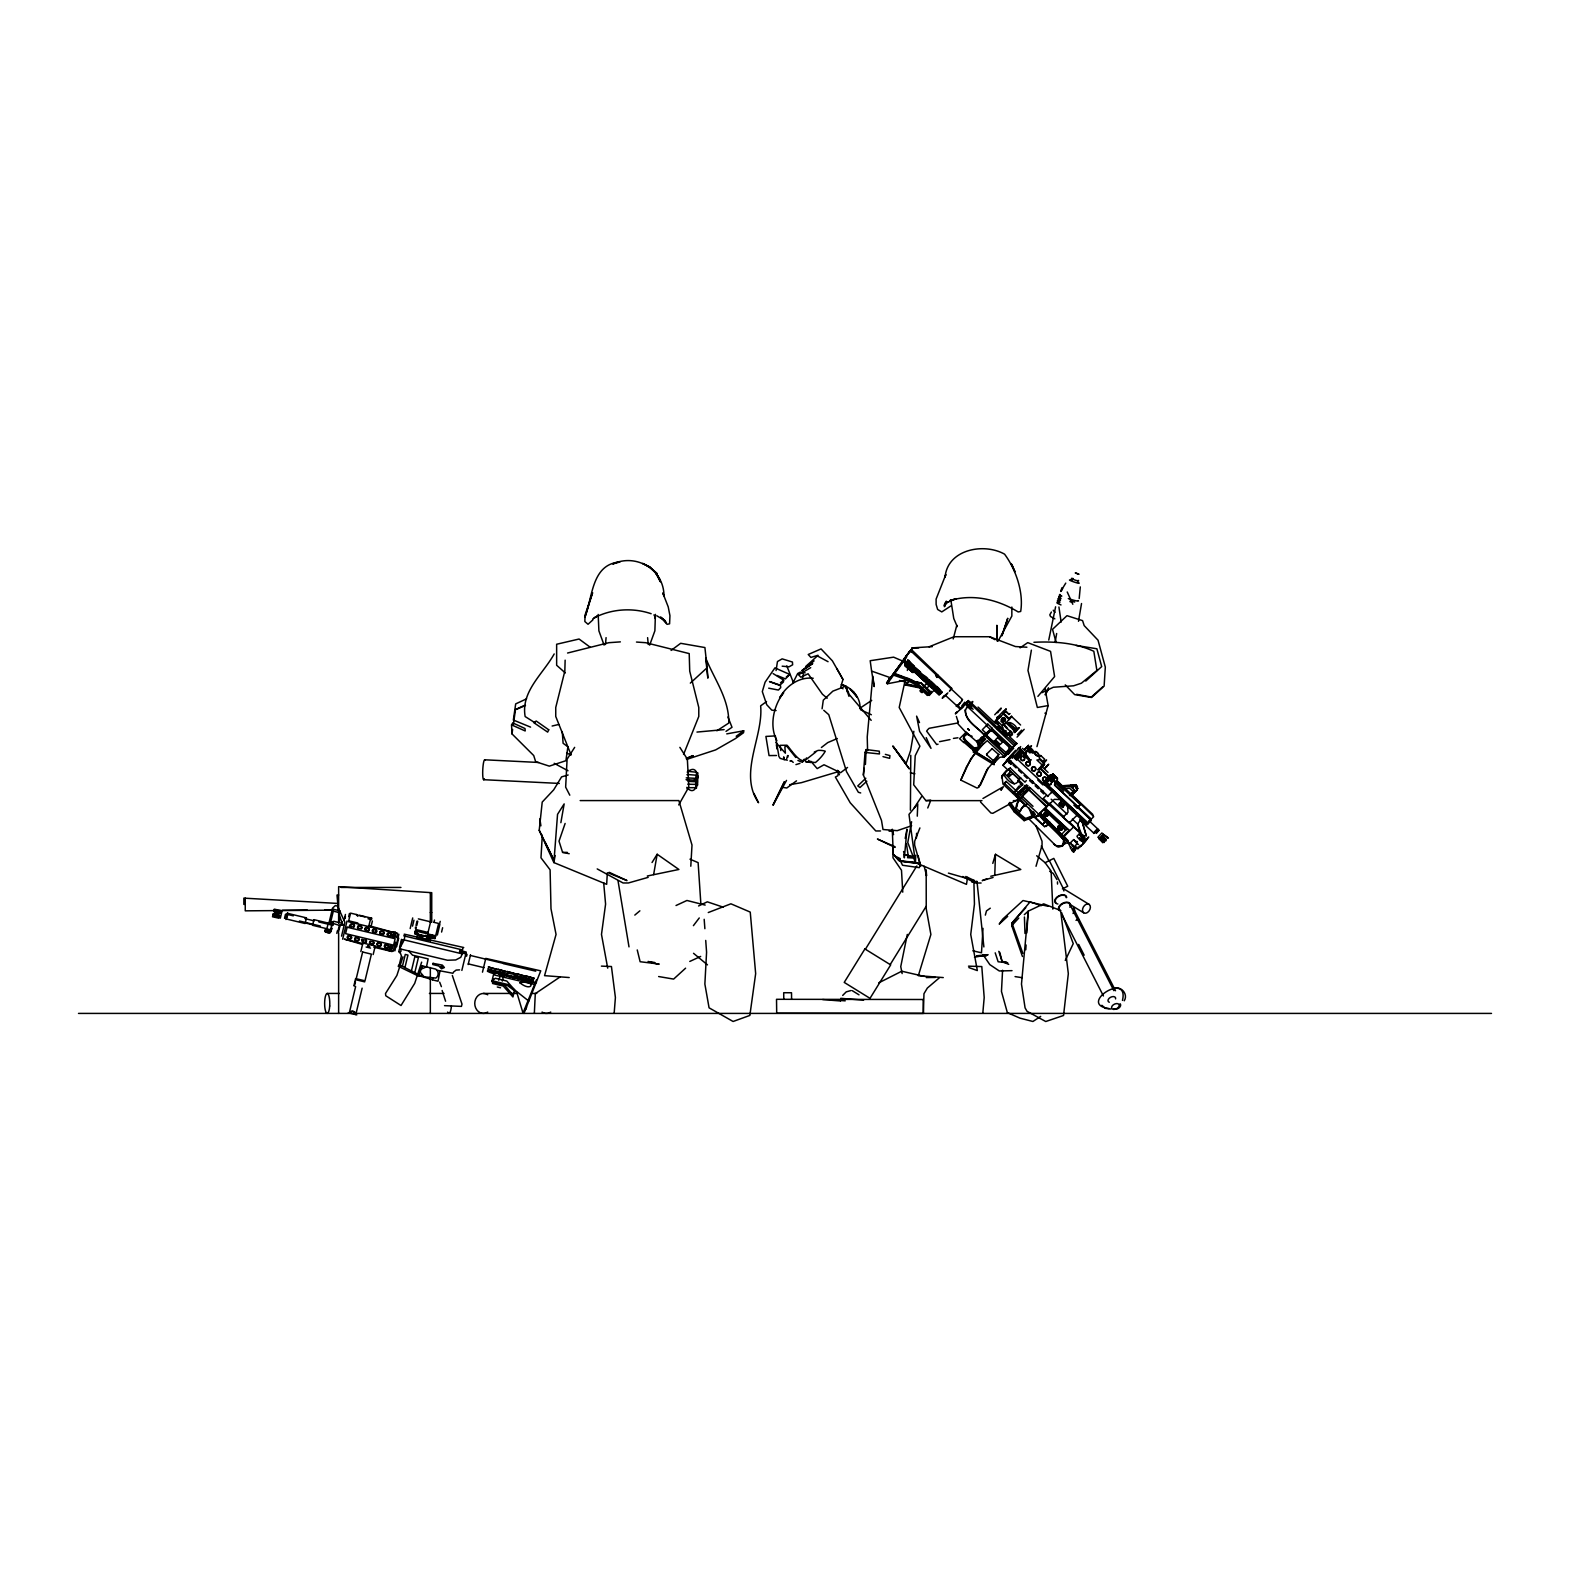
<?xml version="1.0" encoding="UTF-8"?>
<svg xmlns="http://www.w3.org/2000/svg" width="1570" height="1570" viewBox="0 0 1570 1570"><rect width="100%" height="100%" fill="white"/><g stroke="black" fill="none" stroke-linecap="round" stroke-linejoin="round"><path stroke-width="1.5" d="M1011.845 607.04L1011.845 616.048L998.049 641.129M1076.922 847.054L1073.86 851.862L1071.859 849.998M1084.164 837.124L1084.301 839.047L1081.593 836.162L1084.634 839.165L1083.948 836.771M996.773 639.539L996.852 625.292L997.225 641.149M910.404 810.218L910.777 755.288M565.141 660.165L564.827 671.155L555.741 707.52L555.741 716.45L570.911 754.463M970.495 702.496L969.73 702.143A2.846 1.256 45.3 0 0 969.691 702.575M923.395 1012.964L923.965 993.712L927.36 988.04L939.213 977.933M655.416 614.38L654.886 630.787L649.666 645.113M994.791 874.627L995.478 854.296L1020.794 869.505L990.768 876.237M687.935 770.968L688.798 770.497A3.12 3.081 -84.2 0 1 689.74 770.399C701.613 763.197 699.376 797.619 688.779 789.298A3.12 3.081 -84.2 0 1 687.856 789.102L686.973 788.415M696.746 783.548L697.139 776.895M915.742 855.277L915.447 862.617L966.472 884.361L967.611 877.394M916.409 838.164L916.605 833.278M917.272 816.164L917.763 803.938L908.991 814.379L915.447 862.617L907.774 842.501L911.601 821.738M859.967 708.423C860.949 697.63 851.431 687.032 841.343 684.54L845.7 686.286L841.657 684.677M534.369 1012.905L535.291 993.653L560.274 976.815M1002.582 970.26L1001.464 991.455L1007.351 1012.63L1020.029 1018.165L1032.923 1021.481L1040.694 1016.379M542.298 835.161L540.983 857.809L550.108 869.839L550.991 908.755L556.055 934.425L544.554 975.657L569.203 977.541M690.8 866.228L691.997 845.053L678.868 800.582L580.174 800.582M607.335 872.704L606.668 884.322L553.876 862.578L539.216 830.294L542.219 802.074L553.7 789.828L561.589 776.875L568.144 774.991M983.016 928.361L981.486 952.794L972.851 950.831M1025.759 949.811L1026.073 944.963M1026.839 932.894L1028.213 911.149L1043.677 903.849L1060.515 910.502M905.105 664.012L904.752 665.837L912.935 672.608L913.034 671.155L905.085 664.306L906.283 664.208M911.679 825.741L897.216 830.667L883.007 829.51L881.496 820.423L863.382 774.991L865.031 752.422L866.365 749.596L879.298 751.206L879.455 753.953L865.031 752.422M726.753 733.877L743.709 730.796L743.552 732.719L735.329 738.646L715.665 749.891L686.541 759.448M614.184 1013.023L615.401 997.499L611.437 966.531L601.408 966.119M840.598 1000.973L840.813 998.343L863.618 1000.149M1022.443 956.503L1011.747 925.692L1011.963 923.082L1030.097 901.867L1041.322 905.694M1081.534 603.528L1078.492 621.288M336.824 933.404L337.373 930.794M982.82 1013.062L984.194 997.539L981.799 966.57L968.513 966.158M605.47 644.485L606.079 637.636M1003.269 719.374L1003.014 720.394L1003.426 719.394M433.261 936.564L432.241 935.818L432.613 937.094M1028.88 818.892L1055.02 844.876L1058.906 847.015L1062.929 845.661L1063.695 839.597L1048.328 824.505L1044.501 826.625L1034.002 816.91L1028.88 818.892L1033.119 814.889M863.382 774.991L864.167 768.299M866.13 749.538L865.423 764.472M1072.997 848.349L1071.859 850.744M773.107 673.589L783.646 680.124L783.41 682.008L780.035 685.03L769.477 681.576L780.545 685.717L780.702 687.64L778.445 690.054L768.711 688.19M697.198 781.978L697.021 777.287L697.708 784.98L696.197 785.412M1076.294 847.8L1073.86 851.862M822.091 708.816L823.288 700.181L832.846 691.153L845.68 686.168L849.331 694.607L871.193 720.355M562.256 731.581L563.1 743.258L567.908 746.79L565.887 760.704L549.323 766.14L535.664 761.705L533.721 755.543L511.977 733.877L512.625 729.442M513.253 725.026L515.51 709.522L524.086 705.558M696.53 782.998L695.49 787.689L688.111 787.689A3.12 2.571 -9.4 0 1 687.209 787.532L686.836 787.355M697.335 777.464L697.904 772.989L696.158 772.283M838.557 771.125L837.87 775.737L835.377 777.052L850.214 802.761L875.785 830.962L880.534 830.962M776.071 670.547L777.464 661.539L782.135 658.87L792.438 662.03L792.634 664.797L789.102 666.779L782.174 666.19M1044.992 822.052L1039.32 815.281L1035.14 817.303L1042.598 824.427L1045.247 821.699L1048.053 824.387L1046.189 826.487M787.61 755.562L786.688 758.624M787.747 757.309L788.042 755.562M1031.372 650.137L1027.977 670.468L1037.358 707.481L1048.132 705.597L1045.149 688.877M913.858 731.306L910.561 750.656L906.655 762.117M653.63 874.588L657.163 854.257L678.888 869.466L647.291 876.021M1055.158 642.189L1056.669 633.495M555.113 855.532L553.876 862.578L557.546 814.339L564.16 803.899L560.863 822.68M1043.873 781.86L1046.287 779.446L1048.937 779.328L1046.484 779.171L1043.873 781.86L1088.03 823.602L1091.032 819.383L1054.589 785.275L1055.06 783.469M1057.218 781.448L1057.297 778.504L1053.038 774.049L1057.493 778.229L1057.218 781.448L1093.211 816.007M1048.76 640.05L1055.609 606.805M696.02 777.876L695.903 782.939M696.334 782.508L696.256 777.248M905.203 838.419L906.969 829.235L904.359 857.848L903.928 854.394L914.427 858.103M907.303 934.425L900.748 966.61L902.142 973.596M965 741.334L964.078 742.355L973.518 750.48L973.773 749.204L963.313 739.038A5.436 4.867 34.7 0 1 967.905 734.485L972.085 736.31M907.342 670.468L908.304 665.955M911.149 652.394L912.091 647.88L932.364 646.624M1016.084 767.907L1012.964 764.963M1021.638 773.107L1018.518 770.183M1027.192 778.327L1024.052 775.384M1032.726 783.528L1029.606 780.604M1038.28 788.748L1035.14 785.805M1043.814 793.969L1040.694 791.025M1050.467 778.7L1052.293 776.875L1053.176 779.485M802.604 678.318L803.565 673.903L800.425 672.078L797.697 673.51L792.85 683.009M905.301 679.731L899.198 707.481L919.922 746.201L915.212 755.739L913.701 784.804L925.888 800.641L981.957 800.641M1035.238 814.398A1.982 1.766 34.7 0 1 1033.315 815.222L1031.647 813.672L1032.471 811.788L1002.975 784.078L1001.935 775.972L1006.311 770.497M272.454 916.762L278.95 918.214M272.67 915.86L279.126 917.41M274.083 909.952L279.892 911.542M274.279 909.148L280.775 910.6M280.323 918.175L281.952 911.346M284.523 918.293L285.485 914.25M285.328 918.411L286.231 914.662M285.917 919.529L287.546 912.7M306.366 918.43L305.286 922.964L312.705 924.75L313.804 920.216M326.776 929.244L328.365 922.591M326.854 932.109L327.168 930.794M327.208 930.402L327.541 929.028L330.583 929.774M328.915 923.337L332.585 908.049L335.352 905.576L337.55 906.106L344.85 922.238L341.553 936.132M330.308 923.67L333.311 911.149L338.453 912.386L342.633 924.828L344.183 925.201M331.682 928.086L330.838 931.913L331.878 928.243M332.526 925.613L333.37 921.786L332.33 925.456M337.903 931.383L339.257 925.731M338.453 932.05L340.337 924.828M342.142 921.492L341.73 923.199L333.9 921.315L330.603 922.375M344.007 920.412L345.439 914.466M345.027 918.47L345.459 916.664M342.652 939.174L347.029 920.962M348.677 916.644L349.462 913.426M349.188 927.046L349.482 925.809M360.845 951.577L362.905 943.001L375.25 945.964L373.169 954.54M369.637 919.156L369.971 917.783M353.898 985.803L355.625 978.581M354.486 985.94L355.468 981.819M368.734 926.477L370.775 917.979M370.912 919.47L371.246 918.097M355.625 986.588L349.286 1013.062A3.336 2.355 13.5 0 1 353.093 1011.492A3.336 2.355 13.5 0 1 355.782 1014.573L362.14 988.158M370.991 926.791L372.384 921.021M390.066 945.729L388.889 950.635L390.734 945.886M392.245 936.623L394.09 931.873L392.912 936.78M390.302 949.32L391.107 945.984M393.305 936.878L395.149 932.129L393.972 937.035M390.675 950.792L374.916 946.494M390.969 949.477L391.774 946.141M391.028 950.87L392.814 946.396M391.342 949.575L392.147 946.239M394.345 937.133L395.522 932.227L395.012 937.29M393.187 951.302L395.385 942.196M396.464 937.643L397.563 933.09M394.855 950.87L398.858 934.229M396.621 946.73L398.701 938.114M399.565 947.515L401.508 939.351M400.311 947.26L402.077 939.92M400.232 951.675C397.112 951.204 401.92 954.246 400.939 949.261M419.484 976.324L419.739 975.186L399.31 964.745L401.429 955.914L400.468 953.382C394.816 950.458 407.376 940.822 404.236 934.15L463.739 947.515M410.182 928.557L412.714 917.94M402.411 966.335L405.276 954.442L407.945 955.09L404.923 967.611M412.517 926.104L413.95 920.177M415.343 928.184L415.599 927.065M416.011 925.378L417.031 921.119M416.07 928.361L416.325 927.242M416.737 925.554L417.757 921.296M415.343 932.776L415.716 931.187M411.418 970.927L414.833 956.738L418.405 957.602L414.794 972.654M420.191 938.389L420.917 935.327M427.688 933.895L430.671 921.551M418.856 974.735L421.682 965.746L435.793 969.141L437.52 971.084A5.436 5.436 0 0 1 435.832 978.09L424.116 976.795L420.25 972.242L420.976 969.2L426.49 966.904L428.139 958.897L412.557 955.168L408.592 950.929M422.212 967.454L422.585 965.962M429.474 937.388L428.747 940.43L416.698 937.545L417.208 935.367L420.721 936.211M434.026 922.081L434.517 920.04M435.734 935.406L438.619 923.454L433.968 922.336M439.659 923.709L440.228 921.355M437.343 935.013L439.855 924.514M441.582 932.05L442.622 927.733M462.208 950.949L462.856 948.221M461.855 970.417L465.996 953.167L459.617 951.636M466.584 956.228L467.036 954.324M468.174 964.549L470.509 954.815M482.481 972.164L485.778 958.406L540.747 970.849L523.948 1013.415M498.73 980.21L500.163 976.226M502.322 981.073L503.283 977.089L500.202 976.206M1079.198 598.504L1080.297 586.925M1048.132 705.597L1036.946 746.633M953.206 638.97L956.797 625.272M985.332 915.133L986.49 910.894L990.278 908.186M889.64 678.927L890.406 677.632L888.836 679.437M889.935 678.986L888.679 680.399L909.462 651.648M986.47 754.307L992.201 748.596M402.96 956.817L396.876 975.48L385.513 993.496L385.749 995.753L401.017 1005.506L414.715 983.33L421.663 962.135M1036.023 866.287L1042.068 845.111L1042.029 841.226L1035.906 825.722M992.789 863.382L995.478 854.296M836.731 668.408L842.972 679.496L840.813 686.796L842.992 688.818M919.961 865.502L919.294 867.66L902.534 865.266L899.649 859.379M909.815 651.471L910.404 650.569L962.587 699.612M950.635 689.819L951.695 688.347L911.267 649.45L909.305 652.158M1011.021 734.838L1011.257 734.053M1060.77 591.439L1061.928 587.769M697.433 778.681L698.199 776.267L696.432 775.737M1048.485 687.817L1045.09 694.784M1048.387 689.25L1045.542 694.45M565.121 823.445L559.018 841.186L562.59 852.392L569.203 853.707M1072.781 844.758L1072.703 846.112M1076.588 842.894L1076.137 841.422L1077.471 841.618M513.312 995.38L504.147 984.645L507.326 985.41L516.805 992.436L523.006 1013.062L536.41 979.896M913.269 672.294L913.289 670.802M1007.92 774.363L1010.668 771.341L1008.607 769.418L1001.935 775.972M1034.061 813.849L1030.98 818.088L1024.131 820.659L1014.357 812.004L1008.686 803.938L1009.471 802.8L1015.142 810.885L1024.916 819.52L1029.488 817.813M1034.885 813.809L1033.158 814.83M1046.64 782.409L1049.388 779.544L1052.175 782.154L1049.427 785.039L1046.935 781.978L1047.524 784.235M1052.351 780.781L1055.099 777.896L1052.312 775.286L1050.212 776.404L1050.448 779.976M998.245 756.347L986.882 769.791L978.954 787.218L977.05 788.062L960.82 780.094L970.731 758.899L983.625 743.591M776.09 710.543L771.792 710.15L766.749 704.734L762.313 691.605L765.081 682.224L774.932 667.898L789.69 674.413L785.451 678.907L776.973 675.434M919.902 827.92L914.662 841.226L914.623 845.111L920.668 866.287L918.175 855.846M927.752 807.981L930.382 801.328M534.742 984.527L503.283 977.089M946.2 602.213L944.414 606.707L946.376 602.586M966.256 702.516L962.41 707.265M1124.238 1000.777C1128.222 994.634 1121.863 986.49 1114.916 988.138M683.558 754.444L698.787 716.45L698.787 707.52L689.721 671.155L689.21 653.591L645.702 642.699L636.478 642.052M1012.375 747.497L1007.253 753.031L1009.432 750.264M1012.925 748.007L1007.783 753.541L1011.316 749.4M1010.02 756.308L1015.613 750.303M1013.71 748.164L1007.999 754.307L1009.059 752.776M1010.982 760.842L1008.489 762.784L1010.04 761.391M1009.353 761.784L1010.766 761.803M1010.197 762.588L1011.001 764.197L1012.316 763.275M1062.929 807.255L1059.043 803.722L1061.045 801.701M1060.751 801.701L1062.89 799.876L1061.732 801.132M1062.694 804.174L1061.673 805.351L1059.397 803.212M1063.204 804.645L1064.656 803.546M1088.815 820.521L1097.469 828.666L1093.525 832.905L1079.669 819.874M1097.842 837.32L1101.983 832.885M806.548 757.898C802.172 767.769 790.142 748.223 786.982 745.22L780.074 745.338M1122.472 1000.404C1129.419 970.613 1076.686 1004.427 1109.126 1008.568M1060.908 591.066L1065.755 583.118M1065.265 960.467L1073.252 943.629L1061.555 912.543M526.264 1007.037L525.381 1009.628M525.263 1009.903L526.598 1007.116M965.452 709.817C964.294 721.081 978.071 727.558 984.135 735.035L985.98 733.17L982.31 729.716L987.785 724.163L992.26 728.382L983.487 737.076L985.646 739.117L981.073 743.65L977.737 740.294L976.677 741.334M432.81 978.444L432.535 979.896L438.03 981.211L439.973 970.986M773.088 805.017L784.333 781.86L773.088 805.017L786.511 780.388M905.458 684.991L909.933 680.634L921.276 682.95L929.813 690.996L929.95 692.978L927.458 695.392L919.431 687.856L905.458 684.991L907.676 682.263L906.518 684.029L919.902 686.757L906.695 680.045L887.305 683.774L904.987 659.4L903.182 661.578L932.364 688.425L926.339 683.068M592.91 619.856L588.043 624.271L584.845 621.524L585.1 614.93L592.596 592.675L584.884 617.304C592.754 597.13 591.419 564.238 619.954 561.942L612.751 563.983C636.399 553.091 663.914 569.596 663.992 595.893L662.776 592.93L668.231 606.923L669.939 615.676L669.585 623.82L667.034 624.33L660.695 616.892M965.314 709.993L967.983 706.088L965.609 703.851L966.531 702.516M919.588 674.021C900.434 656.456 931.658 686.227 914.329 667.957M920.53 674.492C924.946 687.562 932.325 677.376 920.197 674.923M940.509 694.018L934.209 688.111M946.278 601.153L943.982 605.451L947.986 601.781L945.022 603.449L956.267 598.641L949.85 600.604C973.007 593.421 997.99 599.661 1018.204 611.966L1020.677 611.456C1023.817 592.636 1015.927 569.459 1004.564 554.151C983.683 542.435 947.515 549.441 945.081 577.073L945.827 574.541L936.112 599.092L936.132 604.45L937.643 609.474L941.784 611.908L950.89 605.922M1076.255 790.946L1077.864 788.336M488.211 968.749L488.231 970.044L496.198 971.222M506.717 973.42L506.992 974.558M506.992 973.263C506.776 979.13 525.754 974.735 506.953 973.38M515.941 975.951L524.36 977.973L516.059 975.794M533.564 979.641L532.976 980.799L525.479 977.933M907.715 660.106C924.593 680.36 893.526 650.314 911.503 667.917M921.355 673.903C932.992 680.281 927.203 682.165 921.629 673.844M928.361 680.497L929.597 679.908M941.804 692.743L936.623 686.502M941.921 692.193C930.617 677.121 937.094 695.451 942.196 692.135M1003.289 756.799L1004.604 756.74L1003.387 757.015M1005.899 755.248L985.607 735.113L981.23 737.782M1044.501 826.625L1046.346 825.977M966.453 707.854L967.983 706.088M802.682 761.96L804.272 759.134M1004.604 710.543L1006.252 708.816L1004.918 710.307M1005.703 711.583L1007.94 713.545M1005.703 710.759L1008.902 714.468L1009.628 713.643M988.276 767.789L980.347 785.216L978.444 786.04M1051.409 612.025L1049.8 614.851L1050.566 616.539L1054.844 618.855M1061.045 591.36L1062.596 588.652M1008.686 803.938L1024.602 819.677L1030.784 817.322L1034.08 813.417M934.15 690.211L929.106 695.412L929.46 692.939L929.106 695.412M951.204 689.014L950.085 690.486M956.876 705.519L956.248 706.421L957.857 705.009M997.598 718.981L1000.149 717.058M1004.172 721.317L1004.349 721.552A1.982 1.884 30.9 0 1 1001.346 719.884A1.982 1.884 30.9 0 1 1004.211 718.255A1.982 1.884 30.9 0 1 1004.349 721.552L1004.368 721.179M1011.198 716.98L1009.981 717.49M1041.715 767.73C1038.457 770.576 1048.446 760.371 1043.108 765.787M1044.266 763.138L1037.907 769.967L1039.163 768.417M1079.022 847.133L1080.533 846.367M1006.782 751.716L1009.981 748.282M966.492 733.779A5.436 4.867 34.7 0 0 964.235 737.684L965.648 740.314L963.705 742.551L959.604 738.685L965.903 732.464L969.024 734.721M865.384 949.261L916.821 865.973M890.19 964.588L926.202 906.283M652.041 862.519L657.163 854.257M511.545 724.869L512.762 722.906L525.028 728.539L525.204 730.972L511.545 724.869L511.977 733.877M487.387 971.261C497.396 976.304 499.437 971.81 487.524 970.672M889.327 680.732L887.364 683.755M678.711 804.919L688.779 787.139L687.366 759.154L679.869 747.359M889.719 679.359L888.777 680.202L890.013 678.22M574.659 747.359L567.104 759.173L565.651 787.139L569.792 795.185M889.287 678.731L890.131 677.455L886.559 683.146L906.891 655.357M1002.484 787.826L1000.934 790.22L1003.348 786.727L982.938 798.502M914.132 807.922L921.472 796.795M554.19 653.944C543.063 674.021 520.73 691.369 525.145 716.548L535.272 722.946M1046.699 777.739L1053.038 774.049M1048.917 775.619L1050.624 774.972M1047.582 780.212L1049.388 779.544M1050.428 775.246L1051.566 775.501M1054.863 783.744L1054.863 782.056L1050.409 777.876L1063.695 791.202M1050.212 776.404L1052.312 775.286M1052.175 782.154L1051.292 780.349M1054.804 778.347L1054.216 776.09M1050.938 781.703L1053.49 778.013M1049.427 785.039L1051.233 784.352M1052.881 778.779L1080.258 804.527L1077.275 808.334L1073.86 805.116M1015.064 757.093L1086.911 824.721L1091.032 819.383M1054.471 784.666L1089.953 818.048L1090.797 820.855L1089.757 818.343M904.516 658.065L903.555 659.479L912.268 667.741M906.695 680.045L907.872 678.338M909.933 680.634L921.099 683.205L929.95 692.978M917.528 684.52L918.705 682.832M927.458 695.392L929.479 692.841M930.46 693.744L931.128 691.291M944.453 695.588L943.472 697.001L947.142 693.646M958.524 705.224L961.762 700.946M968.69 702.202L971.653 707.049L970.594 708.09L965.825 703.615L964.294 705.224M958.446 721.552L957.994 723.927L965.589 732.071L980.112 744.514L977.188 741.766L978.463 747.281L973.498 749.616L973.4 752.148L994.144 764.747L993.79 763.236L974.126 751.402L975.99 748.713M971.987 702.359C970.201 703.909 974.911 698.729 971.634 703.674M965.648 740.314L974.46 748.223M978.228 740.765L981.917 737.154M973.518 750.48L974.205 749.479M984.135 735.035L985.98 733.17M1010.648 732.64C1006.841 727.44 1016.928 734.544 1009.981 736.094L994.889 721.906L995.89 720.453M996.145 720.198L997.421 718.864L995.086 721.611M994.889 721.906L997.931 718.373M975.264 751.539L980.288 746.555L979.15 745.475L980.112 744.514M980.288 746.555L987.294 740.667L1003.779 756.151L1005.232 754.719L984.939 735.663L982.447 737.036M960.82 780.094L966.374 767.082L974.205 754.228M996.577 720.296L1002.523 725.889L1003.995 723.75M994.34 741.001L998.598 746.201L999.403 745.259L994.418 740.824M1003.171 734.014L1005.035 732.209L998.657 726.203L996.656 728.205L1005.781 736.487C1011.433 728.166 1009.255 737.743 1008.843 733.111M1006.036 730.521L1004.604 732.601L1007.214 735.054M1011.806 733.838L1009.981 736.094L995.144 721.631M973.4 752.148L974.401 751.01L993.888 763.079L999.697 757.348L1002.229 756.976C1006.331 758.31 1011.335 747.457 1016.614 743.297L1009.608 736.722M1026.309 780.604L1024.955 782.174L1010.236 768.064L1008.097 770.163L1002.916 765.296L1009.569 757.034M1001.542 777.778L1003.956 774.304M1008.097 770.163L1009.019 768.849M1024.17 755.621L1025.897 753.718L1024.17 755.621L1029.881 760.999L1029.272 761.862L1030.352 760.9M1028.213 750.185L1027.663 750.951A6.26 2.747 45.3 0 1 1027.408 749.184L1028.134 748.164A6.26 2.747 45.3 0 1 1029.665 748.066M1028.88 749.204L1028.507 749.224A2.63 1.158 45.3 0 0 1028.154 749.714M1012.748 773.441L1019.028 779.211L1017.87 780.879L1022.325 785.059L1013.494 793.301L1018.204 787.041A14.071 1.04 -46.8 0 1 1019.185 785.962M1014.2 783.94C990.65 755.425 1013.239 796.736 1019.146 779.034M1031.196 759.684C1029.959 763.04 1028.743 755.327 1025.014 754.699M1022.325 785.059L1022.953 784.136L1018.518 779.956L1020.637 777.837L1018.969 779.289L1008.568 769.496L1010.236 768.064M1010.059 804.311L1009.942 802.329M1040.321 767.494L1046.582 759.978L1045.149 760.979M1050.428 802.918L1046.64 806.941L1028.507 789.357L1046.699 806.45M1027.29 803.879L1026.152 805.528A10.637 9.538 34.7 0 0 1019.833 811.768L1015.927 808.099L1017.085 806.45A16.917 15.19 31.4 0 1 1018.086 802.015M1014.357 812.004L1015.142 810.885M1015.26 811.71L1016.045 810.591L1010.845 803.173M1019.833 811.768L1020.991 810.12A10.637 9.538 34.7 0 1 1025.112 804.762M1024.131 820.659L1025.387 818.559L1031.568 816.184L1030.784 817.322M1032.844 815.065L1034.179 813.299M1035.14 817.303L1038.692 815.399L1034.002 816.91M1058.828 784.313L1059.514 783.096M1037.044 815.831L1040.341 812.907M1050.35 814.359L1065.834 830.157L1044.482 810.081L1045.855 808.511L1069.091 830.353L1062.713 836.928L1039.458 815.065L1040.792 813.515L1061.614 834.337L1040.792 813.515M1046.876 806.607L1039.831 813.633M1044.482 810.081L1045.855 808.511M1038.633 814.182L1049.702 803.467L1064.224 817.126M1046.484 812.396A2.159 1.923 34.7 0 1 1047.641 815.792A2.159 1.923 34.7 0 1 1044.109 814.751A2.159 1.923 34.7 0 1 1046.484 812.396L1046.856 811.886M1042.598 824.427L1045.247 821.699M1076.412 790.456L1075.784 791.358L1070.073 786.001L1075.803 784.902L1077.452 786.452M1048.053 824.387L1049.702 822.013M1061.673 805.351L1062.399 804.311M1062.144 825.84A2.512 2.237 34.7 0 1 1062.38 829.137L1061.536 830.02A2.512 2.237 34.7 0 1 1058.003 826.703L1058.729 825.722A2.512 2.237 34.7 0 1 1060.398 825.094M1062.713 836.928L1039.968 814.32M1039.242 814.143L1065.677 838.164L1070.112 846.603M1069.091 830.353L1045.326 809.256M1068.954 821.581L1084.183 836.712L1048.995 804.468M1081.318 818.755L1077.648 824.073L1079.552 831.531M1073.056 851.862L1074.999 850.214M986.804 753.639L986.823 755.209M906.106 656.044L911.267 649.45M903.869 660.538L906.773 656.672M908.696 652.963L909.992 651.314M904.673 664.797L912.013 672.058L913.524 671.921M997.48 716.882L996.793 718.039L1003.897 710.68M1005.428 711.21L1002.994 714.075M1004.074 723.848L1003.269 725.144L1005.055 723.691M1010.688 717.647L1011.63 716.175L1010.609 716.98M1010.177 774.775L1008.98 774.088L1010.315 774.128M1020.186 792.143L1019.146 793.87L1026.878 786.413M1038.849 768.809L1040.184 767.494M1041.263 768.201L1039.281 770.065L1043.03 765.65M1044.678 768.397L1045.797 767.043M1032.491 812.436L1032.118 813.849M1078.747 847.172L1077.707 848.899L1081.553 845.366M908.029 653.846L909.265 652.256M842.697 995.419L846.23 991.867L851.038 990.533M693.41 925.652L699.258 917.959M907.342 654.749L908.481 653.297M907.676 654.356L905.125 657.457M900.827 664.228L893.938 673.216L912.111 679.987M902.181 662.52L906.204 657.398M898.275 667.937L892.78 674.864L918.018 683.755L929.754 694.784M955.325 713.742L956.228 712.702M1009.961 756.956L1007.783 760.076L1019.421 747.575L1018.224 748.399M1020.696 748.929L1012.336 758.271M1017.458 753.875L1018.439 752.619M1014.514 758.192L1021.442 749.636M1023.62 752.324L1016.575 760.135M1094.408 832.453C1091.346 836.712 1101.551 825.624 1096.802 829.902M1098.156 830.118L1095.86 832.669M1104.259 842.482C1090.13 831.629 1108.675 842.855 1103.435 842.187M986.568 734.269L992.26 728.382M687.189 772.087L688.111 771.557A3.12 2.728 17.9 0 1 689.034 771.478L696.354 772.224L696.864 777.268M909.442 651.687L910.404 650.569M1019.99 747.791L1019.283 748.615L1020.657 746.574M943.531 696.432L942.236 698.297L947.907 692.88M961.488 701.201L962.332 699.612M994.732 714.762L1001.111 708.031M1000.934 708.953L999.423 710.719M1004.898 711.916L1001.032 716.254M1009.942 718.53L1010.845 717.49M1019.303 727.773L1014.514 732.621L1016.771 729.795M1029.41 748.007L1030.155 746.908L1029.351 747.556M1019.519 792.34L1016.477 796.755L1027.957 785.667M1047.053 766.121L1046.405 767.043M1079.591 846.367L1080.415 845.366M1086.028 840.578L1087.362 838.341M987.785 724.163L986.372 725.752L990.356 729.5L985.705 733.582M1016.555 744.239L1016.909 743.493M1037.888 696.373L1054.608 676.572L1050.566 651.373L1027.742 642.64L1020.088 647.841M971.084 704.243L1014.416 745.966L1016.614 743.297M949.418 691.251L950.399 690.211M965.236 704.223L962.724 706.991M1003.191 713.918L1009.098 719.531L1010.079 718.432M1018.282 727.852L1017.007 729.285M1021.658 730.148L1017.419 734.603M1020.5 777.994L1017.87 780.879M1085.007 841.736L1088.736 837.045L1087.598 837.831M1019.833 799.248L1019.303 799.837A16.917 15.19 31.4 0 0 1015.927 808.099M956.012 712.878L957.131 711.681M964.058 705.558L966.158 703.262L970.594 708.09M1009.196 749.322L1009.53 746.731L992.731 730.933L990.356 730.972L986.647 734.858M1015.927 755.562L1019.009 752.521M1025.759 907.715L1011.963 923.082L1022.855 953.343M1003.74 784.117L1006.193 781.409L1019.97 794.361M1009.883 713.585L1009.039 714.389M1016.398 729.226C997.127 715.449 1023.64 726.498 1014.671 730.992L1007.076 723.848L1008.097 722.808L1015.692 729.952L1013.965 732.111L1018.753 727.773M1028.939 748.517L1027.899 749.655M1025.838 785.432L1018.106 792.889M1026.78 784.764L1015.711 795.126M1046.385 766.651L1048.721 764.237L1046.719 766.297M1029.331 786.962L1017.831 797.756M1048.564 805.037L1030.214 787.787L1020.794 797.364L1039.144 814.614M1030.097 788.709L1021.305 797.423M1083.869 842.972L1085.439 841.441M1010.413 763.903L1012.042 763.02M1011.747 925.692L1018.793 918.018M960.134 702.771L958.642 704.322M997.519 712.76L998.5 711.74M1082.554 842.972L1084.87 840.578M1082.574 844.503L1084.026 842.972M421.447 975.147L418.523 976.089L398.172 966.217L399.31 964.745M1012.611 756.092L1013.67 754.974L1009.196 759.487M1051.468 792.595C1055.531 788.415 1044.815 798.993 1048.053 795.99M961.684 706.107L964.765 702.202M1015.79 759.389L1022.835 751.579M1016.065 759.664L1023.13 751.853M1064.519 803.742L1065.736 802.486M1096.331 833.415L1099.177 830.079L1097.881 831.197M1105.496 840.558L1101.728 835.907L1105.555 839.597M1009.549 749.008L1005.232 753.482M1010.04 749.596L1005.487 755.857M961.841 707.874L962.763 706.853M999.953 717.333L1001.091 716.116M1005.899 722.906L1009.098 719.531M1010.138 763.177L1011.61 762.863M1046.562 766.651L1044.717 768.633M1081.161 845.936L1082.692 844.209M1051.37 775.776L1052.842 774.324M1048.74 779.603L1050.409 777.876M1044.285 784.647L1045.522 783.43L1088.206 823.504L1090.993 820.58M1079.12 805.665L1080.258 804.527M922.905 687.248L926.83 683.342L929.028 685.756M926.889 688.465L929.047 685.776M969.946 705.46L971.869 703.399M1002.523 725.889L1003.76 724.79M1004.898 726.282C1008.784 731.404 1007.175 726.164 1003.485 724.947M1006.056 752.58L986.254 735.153M1002.916 765.296L1008.843 759.429L1046.719 794.989M1029.665 750.401L1029.292 750.46A3.317 1.452 45.3 0 0 1032.648 752.874A3.317 1.452 45.3 0 0 1033.256 750.852A3.317 1.452 45.3 0 0 1030.077 747.889L1029.39 748.321A2.63 1.158 45.3 0 0 1029.253 749.714L1028.389 751.363A3.317 1.452 45.3 0 0 1030.038 753.011M1012.807 773.362L1009.765 776.11M1006.193 781.409L1004.368 783.214L1019.872 797.795M1028.291 789.69L1030.214 787.787M1046.582 795.146L1043.304 798.384L1049.447 804.154L1054.294 799.365L1061.34 799.621L1067.482 805.39L1068.032 812.279L1063.184 817.067L1069.327 822.837L1077.53 814.732M1071.034 793.694L1074.331 790.436M1069.504 795.558L1074.194 790.632M1072.173 794.577L1077.197 789.612M1071.231 795.931L1076.412 790.731M1061.614 834.337L1066.364 829.411M1063.557 837.006L1073.684 826.84M1088.03 823.602L1086.911 824.721M1074.724 847.741L1070.289 842.933L1073.645 839.616L1076.078 841.893M1081.593 836.437L1079.081 834.121L1076.981 836.182C1076.726 837.045 1083.555 844.071 1082.554 839.714M1073.645 839.616L1077.197 843.757L1073.841 847.093L1073.115 846.21M958.289 704.596L956.935 705.931M961.056 708.619L962.017 707.619M1005.977 722.808L1004.152 724.555M1012.709 729.147L1014.259 730.599M1020.794 750.46L1026.25 755.072M1022.07 750.852L1015.201 759.075L1022.345 751.108M1027.388 750.166L1023.915 754.856L1028.566 750.067A6.26 2.747 45.3 0 1 1028.311 748.282L1029.037 747.261A6.26 2.747 45.3 0 1 1030.568 747.183L1031.51 745.809L1030.057 746.81M1085.263 840.009L1086.538 838.772M956.581 712.878L962.508 707.128M865.816 778.229L857.769 785.922L860.007 787.512L866.817 781.232M955.659 713.742L956.758 712.662M815.811 752.03L805.606 759.939M690.329 683.127L707.108 667.741L704.91 647.546L680.673 643.308L671.096 650.431M780.27 746.005L780.8 750.578M1007.665 916.37L999.226 924.102L1002.759 919.078L1023.032 900.532L1048.073 906.283M685.599 968.18L673.628 979.091L658.635 976.54M1085.753 681.066L1101.689 666.602L1096.88 648.783L1076.117 645.427M1024.347 914.662L1028.213 911.149L1021.481 984.096L1025.073 1007.861L1027.035 1011.316L1045.757 1021.52L1063.538 1015.476L1068.326 973.675L1060.829 912.131M805.783 666.406L817.381 655.946L828.057 661.696M959.702 709.699L961.331 708.286M999.305 717.882L997.853 719.021M1102.591 686.973L1091.327 697.06L1076.628 694.313M1062.125 845.111L1067.227 842.697L1069.582 843.443L1041.656 817.283L1042.637 816.518L1060.319 833.709M805.116 672.922L801.897 670.625L814.084 660.872M780.447 682.832L783.646 680.124M634.81 915.094L639.873 910.835M937.996 677.475L935.563 674.59L936.858 677.475M417.934 933.424L416.835 933.443M950.576 689.328L951.695 688.347M921.668 688.7L923.788 691.192M1079.905 838.027C1078.256 839.361 1083.222 842.737 1082.593 840.009M821.404 747.497L827.763 742.59L837.301 738.528M453.396 972.183L456.124 970.083L459.559 969.867M847.545 767.455L840.598 772.715L824.014 764.767L817.185 768.613L810.827 761.234M786.315 676.945L789.69 674.413M1032.393 812.573L1033.786 812.141L1032.668 812.377M766.533 701.554L760.645 705.872C763.511 736.958 738.175 773.402 758.545 802.741L753.914 793.38M796.52 780.839L786.766 788.003L782.272 787.277M736.212 736.251L743.709 730.796M1003.701 713.31L1009.53 719.06M967.159 701.81L966.119 702.595M1008.352 761.705L1009.667 760.783M1009.942 763.197L1011.257 762.274M1003.583 713.467L1009.333 719.276M725.988 731.385L732.012 727.283L727.911 716.98M804.821 668.859L812.73 663.502L801.897 670.625M859.634 708.404L871.703 700.377M716.882 730.796L728.774 723.044C729.245 698.984 714.33 679.339 705.676 657.967L707.854 678.142L707.108 667.741M1063.126 843.639L1065.323 842.226M1062.733 844.228L1064.872 842.874M592.655 619.051L597.463 615.97L594.108 617.913C611.378 608.807 632.671 607.433 651.138 613.713M497.298 971.3L505.108 972.851M525.44 978.051L533.525 979.759M990.14 731.286L992.534 731.247L1009.765 747.752M1079.846 837.87L1080.69 840.284L1082.633 838.184L1079.081 834.121M810.709 667.662L798.561 674.786L800.877 677.2L808.099 673.785L822.444 694.234L827.194 698.199M1018.793 798.934L992.848 813.299L990.905 812.985L980.524 801.995M907.46 660.479L913.897 666.131M914.015 666.014L907.519 661.284L906.283 662.481M935.053 685.796L928.635 680.438M1076.019 920.354L1078.511 919.078M945.297 695.235L956.895 705.833M1024.189 729.324L1017.046 737.135M878.709 982.879L901.769 971.222L924.436 976.442M1036.671 855.768L1045.11 862.695L1053.804 858.397L1067.718 886.226L1062.38 888.895M927.615 681.851L933.816 686.993M1042.029 692.645L1053.333 687.248L1073.566 685.815L1081.396 683.205L1096.9 670.488L1093.819 651.275C1075.097 642.699 1054.216 641.306 1033.924 642.287M698.571 905.968L707.305 901.828L723.201 907.166M708.266 912.543L730.913 903.81L750.244 912.091L755.661 973.635L749.852 1015.437L733.092 1021.481L709.071 1007.822L704.871 984.056L706.578 952.166L705.715 940.43M515.941 977.305L523.948 979.66L516.255 977.325M526.558 698.846L515.686 703.89L513.351 720.041L530.582 727.126M676.022 905.517L686.934 900.473L705.165 905.085M689.779 961.448L700.671 956.424M957.131 723.103L929.106 728.303L927.576 729.814L926.653 731.149L936.662 744.533L938.055 744.18M516.981 709.13L525.479 705.44M686.561 758.545L693.135 755.759M686.306 758.349L692.919 755.602M929.067 646.82L954.01 636.733L989.61 636.733L1015.417 646.546L1026.898 647.213M986.686 878.847L982.212 880.613L993.064 877.473M696.373 788.395L697.021 783.175M1060.535 845.661L1057.375 846.779L1053.568 843.993M817.99 655.279L810.885 657.418L808.216 654.494L821.051 648.92L832.394 660.852L842.972 679.496M793.242 762.392L791.202 760.626M686.934 774.736L687.464 774.599A3.12 1.707 8.3 0 1 688.386 774.579L695.726 775.168L696.629 778.367L686.227 777.856M795.931 764.61L799.935 763.393M838.91 771.478L801.426 782.665L789.631 784.706M280.225 912.876L273.749 911.326M967.885 701.103L965.727 703.87L967.316 705.362A2.846 1.256 45.3 0 1 970.005 706.382L973.106 709.287M993.26 760.704L998.854 754.346M791.771 761.254L789.906 760.979M567.575 653.022L608.846 642.699L620.366 641.875M552.13 726.027L558.704 724.476M648.174 877.355L628.392 882.968L623.054 882.968L597.208 868.916M1048.23 780.918L1049.741 780.584M939.566 741.668L949.987 739.588M974.479 957.229L988.099 954.697L976.618 955.777M971.889 882.163L976.697 881.378M273.788 911.169L277.968 911.895M279.421 916.193L272.964 914.643L279.46 916.036M953.441 738.41L957.935 737.782M1062.772 789.004L1069.543 788.179L1073.389 791.79M974.735 747.811L977.717 747.457M1061.399 785.863L1075.96 784.686L1077.707 788.572M925.888 800.641L930.676 800.131M1070.073 786.001L1075.175 785.805L1077.079 789.474M1062.753 786.982L1075.018 786.04L1076.922 789.69M696.962 732.071L724.104 729.599M1033.963 814.732L1032.373 814.045M813.201 678.26C798.953 676.65 786.334 685.855 779.603 697.865L783.626 692.684C773.676 705.44 768.966 725.693 776.895 740.687M976.795 956.208L986.195 955.953M488.191 968.886L496.179 971.339M505.167 973.91L497.18 971.438M1012.022 970.653L999.285 970.966L989.826 964.628L982.898 954.501M776.522 755.504L769.045 755.582L765.905 736.428L775.344 735.918L778.74 755.19M338.629 895.037L337 895.057L338.394 910.109M337 903.398L243.86 898.138L243.86 904.379L245.254 904.359M273.808 910.364L277.419 910.345M282.345 910.306L307.347 910.109M324.656 909.972L330.191 909.933M333.488 910.149L245.254 910.835L245.254 898.138M926.182 977.541L935.308 977.443M912.091 647.88L918.705 647.88M1013.356 800.641L1020.598 800.641M889.091 831.158L893.153 831.158M981.113 883.007L975.578 883.007L962.704 876.511M341.043 887.442L400.939 887.442M338.629 923.238L338.629 886.697L431.73 892.682L431.73 922.277M430.337 912.562L431.73 912.562M327.208 993.437L339.375 993.437M429.415 993.437L444.016 993.437M483.403 993.437L517.315 993.437M531.857 993.437L536.705 993.437M78.5 1013.415L1491.5 1013.415M562.59 852.392L567.319 852.392M1110.952 1009.019L1105.319 1008.352L1101.865 1005.291M943.256 977.58L918.332 975.696L930.892 934.464L926.241 908.814L926.182 869.898L926.555 875.687L924.141 866.247M941.804 692.527L935.661 687.032M991.455 730.011L993.064 730.482M981.348 739.548L982.447 740.569L980.877 740.451M992.122 748.713L998.893 754.778M993.339 760.587L986.902 755.091M444.526 1005.644L461.443 1006.39L461.992 1004.093L452.317 975.441M686.796 779.662L687.895 779.701M484.777 759.802L538.49 762.451M686.07 779.662L696.668 780.29M688.131 781.369L696.432 781.781L695.216 784.392L687.837 784.235M483.619 779.701L559.293 783.43M694.254 780.015L696.472 780.172M907.519 857.691L912.288 857.946M913.877 862.067L900.434 861.106L893.271 854.159L892.27 829.235L893.507 834.612L892.054 830.648M906.42 661.618L912.582 667.427M920.432 674.806L926.594 680.595M940.587 693.705L934.425 687.895M840.637 1000.482L845.209 1000.855M822.66 999.56L840.048 1000.934M1007.724 962.842L998.128 961.762L995.203 952.833M659.302 964.078L640.128 961.723L637.243 949.948M1060.358 802.741L1062.262 804.291M1059.122 804.527L1062.694 807.51L1064.205 805.135M918.705 863.421L898.766 860.635L893.271 854.159M1006.605 962.116L1002.092 961.488L998.795 951.322M1015.064 976.599L1022.07 977.678M650.314 961.802L654.749 962.528M913.976 856.533L904.614 854.865L903.555 851.548M927.32 682.087L933.483 687.424L929.715 682.401M995.125 762.137L995.655 760.547M787.355 760.174L783.999 759.527L783.607 757.132M920.687 690.172C918.077 690.466 923.611 694.588 922.218 691.448M906.145 684.461L919.647 687.209L927.968 695.039M910.325 772.813L914.898 773.794M432.437 979.68L420.466 976.167M1106.026 840.813L1101.296 836.967M1102.376 835.907L1101.394 836.967L1105.319 840.656M418.346 918.882L430.592 921.826M357.901 914.898L350.601 913.132L348.462 921.708L396.464 933.247L369.244 925.75M359.353 915.231L364.966 916.586M365.417 916.703L371.972 918.273M332.349 909.01L339.964 910.835M359.275 915.585L361.355 916.075M362.081 916.252L364.868 916.919M428.041 932.443L415.795 929.499L414.755 933.856L434.949 938.703L435.655 935.798L415.442 930.951M368.008 918.764L371.639 919.647M415.343 931.344L417.012 932.07L415.265 931.658M435.538 936.25L429.866 934.896L435.459 936.583M415.049 932.6L417.522 933.64L414.951 933.031M435.263 937.447L425.352 935.524L435.145 937.879M414.833 933.463L435.047 938.31M348.677 920.805L357.823 923.003M403.824 935.857L462.443 949.928M466.27 952.068L459.912 950.399L459.539 951.989L465.917 953.52M342.751 924.337L340.16 924.985L342.652 924.73M465.839 953.873L462.64 953.108L460.736 957.347L455.732 959.957L447.489 960.251L400.664 949.026M470.372 955.463L502.734 963.234M535.743 971.163L503.224 963.607M402.921 939.625L462.443 953.912M330.387 923.278L332.055 923.67M340.003 925.574L332.173 923.14L329.739 933.267L324.735 931.461M306.503 917.881L287.958 913.426L286.603 919.058L305.149 923.513M313.921 919.647L328.248 923.101M286.348 914.152L293.315 915.84M304.914 918.627L314.196 920.844M318.847 921.963L332.762 925.299M299.438 921.021L320.319 926.025M312.567 925.299L326.894 928.733M468.331 963.902L484.031 967.669M325.108 929.911L330.25 931.147M325.029 930.284C332.114 930.362 328.876 934.837 324.794 931.226M361.473 939.429L363.494 939.9A2.159 1.511 13.5 0 1 366.32 941.804A2.159 1.511 13.5 0 1 362.886 942.334A2.159 1.511 13.5 0 1 363.494 939.763M490.017 971.516L517.884 978.208M522.535 979.327L536.469 982.683M499.692 976.226L493.49 974.735L491.822 981.701L492.921 981.957M363.141 943.668L344.281 939.135L362.336 944.433M391.813 950.557L392.068 951.577L373.778 947.181M366.144 947.044L370.54 948.084M492.058 980.72L507.758 984.488L528.756 1001.052M492.862 982.192L504.009 984.881M453.043 973.282L436.754 970.201M497.298 987L500.516 987.785M355.958 979.778L364.731 981.878M348.246 1012.807L356.802 1014.868M899.473 680.477L906.224 682.185M882.988 756.642L889.621 758.33L889.935 755.621L885.343 754.365M1073.252 578.604C1066.285 577.093 1081.377 582.764 1078.178 580.331M1072.035 580.233C1061.987 578.211 1085.576 586.277 1077.432 582.058M860.694 792.948L858.358 792.281L846.524 771.655L828.764 714.684L823.759 710.288M648.096 961.429L658.399 964.333M948.417 873.097L974.479 880.613L965.746 876.492M1057.101 845.837L1061.241 846.387L1063.381 845.013L1064.715 841.186L1057.63 832.689M902.456 660.97L893.605 657.163L870.192 660.715L871.605 671.096L890.72 677.828M968.867 967.571L977.345 970.594L970.731 934.464L974.44 904.143L973.871 880.319M893.683 673.589L918.489 683.087M965.589 732.071L966.61 732.444M801.976 762.176L797.894 760.449M608.65 873.038L626.98 880.574L609.199 872.312M1081.514 839.165L1083.594 840.029L1081.985 838.517M1052.018 775.717L1053.921 776.522M1049.094 779.976L1050.997 780.781M1009.098 776.012L1008.018 774.991M689.995 859.183L698.12 862.636L700.887 904.32M1078.511 844.601L1076.47 842.894M1071.643 847.231C1067.286 846.367 1075.038 853.354 1073.272 848.742M894.939 846.701L877.414 839.028L895.057 847.408M1008.686 964.372L1002.092 961.488L999.776 952.323M566.613 753.011L571.048 755.013M1049.663 871.232L1053.176 873.391L1056.963 879.592M967.238 704.498L968.042 704.636A2.846 1.256 45.3 0 1 970.731 705.656M860.438 709.679L871.35 714.762M900.258 858.613L894.566 855.905L901.455 861.459L919.902 863.598L919.726 862.205M1082.515 835.888C1087.147 842.128 1083.771 832.924 1083.064 836.084M1036.278 785.098L1038.633 786.962M1041.832 790.299L1043.481 791.378M656.849 615.793L664.915 620.601L661.441 617.873L666.465 622.878L662.952 618.992M554.19 763.314L567.987 770.752M989.61 636.733L994.968 639.677M1064.656 889.425L1089.266 904.477A5.024 3.474 -58.5 0 1 1087.441 912.523A5.024 3.474 -58.5 0 1 1082.633 908.873A5.024 3.474 -58.5 0 1 1089.266 904.477M1069.857 904.34L1083.614 912.778M1044.953 713.153L1045.993 713.801M852.294 990.69L859.006 994.831M1102.788 834.023L1108.42 838.046L1103.239 834.318M1073.743 847.29L1075.744 848.703M1103.514 834.376L1107.439 838.066M1102.847 842.776L1098.686 838.321L1103.71 842.246M1033.924 813.162L1033.276 814.025M590.222 647.252L579.075 639.029L556.643 644.249L556.643 665.268L565.337 672.961M925.515 681.105L919.883 675.846M939.547 694.274L933.679 688.425L939.979 694.077L940.764 692.802L935.367 687.738L934.327 688.837M1030.862 750.833L1032.334 750.99L1030.43 748.478L1031.274 752.187L1029.174 750.951M693.528 953.304L707.481 964.863M1073.9 847.015L1075.941 847.093M910.698 668.349L905.301 663.286M917.704 674.943L912.327 669.88M924.71 681.537L919.333 676.474M1016.045 810.591L1025.387 818.559M1011.433 716.391L1020.598 725.006M1070.701 785.098L1073.546 787.787M1000.895 721.16L1003.858 723.947M1007.233 728.48L1009.628 730.737M1044.07 763.609L1039.831 759.644L1036.907 760.037L1042.578 765.355M1022.443 748.36L1025.858 751.579M1041.244 766.023L1048.073 772.44M1057.415 781.173L1092.583 814.222L1093.642 816.753L1090.659 819.775L1078.296 808.099M978.071 707.069L995.596 723.534M971.339 703.046L1015.653 744.69M1039.929 767.926L1050.173 777.562M1023.208 752.717L1026.721 756.034M1040.832 769.28L1049.623 777.562M1024.602 754.974L1030.312 760.351M992.083 728.539L1012.572 747.811M967.454 706.618L986.981 724.967M998.088 735.211L1009.844 746.26M1102.297 835.907L1106.301 839.597M1100.727 836.967L1104.652 840.656M1037.711 780.015L1042.99 784.98M957.249 705.009L960.722 708.286M1060.869 802.486L1064.028 805.587L1060.299 802.309M908.559 660.146L913.76 666.386L907.578 660.362M930.951 681.184L934.994 684.971M960.153 709.09L956.699 705.951M984.272 734.819C977.835 727.303 965.629 721.356 965.275 710.17M926.123 680.673L913.387 668.133M1051.174 799.208L1067.051 814.123M1072.349 819.108L1077.648 824.073L1081.907 835.476M1024.347 785.451L1027.133 788.042M1021.56 789.926L1023.993 792.202M1058.553 825.977L1062.183 829.392M1058.357 826.232L1062.007 829.666A2.512 2.237 34.7 0 0 1061.791 826.369A2.512 2.237 34.7 0 0 1058.357 826.232A2.512 2.237 34.7 0 0 1058.945 829.019M1058.003 826.703L1061.536 830.02M1022.325 796.284L1033.021 806.332M1068.405 840.912L1061.241 833.945M1070.289 842.933L1073.232 846.23M1069.876 843.738L1041.911 817.165M892.938 746.182L909.187 768.711L892.938 746.182L906.067 763.314M1078.492 807.804L1090.856 819.501M1044.07 781.566L1088.226 823.328M964.765 741.354L971.516 747.948M1065.245 684.873L1074.665 694.607L1091.543 697.492L1104.122 686.129L1105.319 667.093L1098.038 640.207L1084.183 625.606L1082.574 620.641L1066.972 615.676L1052.528 629.334L1056.1 642.503M1020.127 798.973L1026.152 805.528L1019.303 799.837L1020.461 798.188A16.917 15.19 31.4 0 0 1018.4 801.328M1032.393 780.957L1033.453 782.429M775.972 742.59L785.392 753.188L784.843 746.849L786.609 746.005L795.813 757.525M356.272 914.505L357.842 916.331M1053.234 610.22L1055.02 612.32M927.32 682.263L933.62 687.189M1045.11 862.695L1051.115 870.997L1052.842 909.128M956.346 716.391L958.191 722.082M966.747 704.047L968.297 700.475L969.887 701.986A2.846 1.256 45.3 0 0 969.848 702.418M1073.743 909.01L1115.524 990.748M1069.739 904.143L1113.895 990.67M1078.668 944.414L1084.164 955.168M1062.576 915.938L1103.416 995.969M1041.322 845.877L1048.917 860.831M1049.349 860.635L1063.243 888.443M539.216 830.294L552.954 858.201L545.222 842.442M1067.227 591.988L1072.82 604.273M919.49 722.592L916.605 716.136L919.588 731.345L931.01 748.36L926.221 737.625M792.948 681.419L786.806 665.935M957.229 626.646L953.755 618.482L950.812 599.72M837.615 770.32L839.42 774.775M1028.919 807.981L1031.549 814.634M439.659 982.172L441.405 986.647M604.097 645.113L598.896 630.846L598.17 614.439M442.132 990.493L445.586 1001.228M1063.518 889.699L1063.891 890.955M847.545 692.272L845.68 686.168L848.977 696.354M1081.946 820.914L1086.361 836.045L1081.907 820.933M778.74 756.21L780.133 758.369L784.352 759.586L783.94 757.172M607.708 968.14L601.487 934.425L605.588 904.104L603.665 882.654M776.345 744.749L777.091 749.067M871.605 671.096L874.196 686.581L872.783 676.219L867.229 736.919L867.582 750.774M618.05 880.927L629.001 946.887M539.864 818.814L540.904 825.82M1058.926 606.982L1061.143 622.112M906.498 844.012L908.382 856.985M976.972 881.398L983.88 946.945M647.605 637.655L648.233 644.524M704.184 919.313L704.871 928.694M902.75 892.153L901.494 870.271L892.996 857.809L892.879 846.524M1024.425 916.998L1024.974 933.443M1057.474 881.889L1057.532 884.067M791.594 999.325L791.515 992.75L783.705 992.731L783.783 999.325M430.337 892.682L430.337 922.277M430.337 936.132L430.337 940.98M430.337 967.532L430.337 1013.415M339.336 912.327L339.336 921.335M338.629 932.992L338.629 1013.415M1060.398 911.11A6.457 3.984 -27 0 1 1059.73 905.556A6.457 3.984 -27 0 1 1067.777 902.279A6.457 3.984 -27 0 1 1069.837 907.244M1073.566 907.852A6.457 4.298 -27.1 0 1 1073.056 913.524M1073.115 908.186A5.868 3.905 -27.1 0 1 1073.448 912.248M1060.77 910.718A5.868 3.611 -27 0 1 1062.223 903.947A5.868 3.611 -27 0 1 1069.975 905.085M1109.323 1002.268A4.102 2.532 -27 0 1 1110.539 997.303A4.102 2.532 -27 0 1 1115.583 998.912M1065.363 895.979A5.868 3.611 -27 0 1 1066.187 897.667M1056.08 902.789A5.868 3.611 -27 0 1 1057.218 897.412A5.868 3.611 -27 0 1 1064.44 895.469M1120.077 1003.74A4.102 2.728 -27.1 0 1 1119.194 1007.744A4.102 2.728 -27.1 0 1 1114.092 1008.882M1055.609 903.123A6.457 3.984 -27 0 1 1058.945 895.822A6.457 3.984 -27 0 1 1066.736 897.49M1057.905 903.967A6.457 3.984 -27 0 1 1056.61 903.692M364.966 929.047A2.159 1.511 13.5 0 1 367.419 928.066A2.159 1.511 13.5 0 1 369.146 930.048A2.159 1.511 13.5 0 1 366.693 931.03M365.712 930.578A2.159 1.511 13.5 0 1 365.064 929.852M379.606 942.687A2.159 1.511 13.5 0 1 381.078 945.14A2.159 1.511 13.5 0 1 377.624 944.983A2.159 1.511 13.5 0 1 378.507 942.628M350.856 927.006A2.159 1.511 13.5 0 1 350.581 924.808A2.159 1.511 13.5 0 1 353.564 924.965A2.159 1.511 13.5 0 1 353.839 927.163M372.483 931.638A2.159 1.511 13.5 0 1 374.465 929.793A2.159 1.511 13.5 0 1 376.466 932.089A2.159 1.511 13.5 0 1 373.13 932.364M383.983 933.62A2.159 1.511 13.5 0 1 380.843 934.327A2.159 1.511 13.5 0 1 380.529 931.775A2.159 1.511 13.5 0 1 383.885 932.815M365.751 939.566A2.159 1.511 13.5 0 1 366.026 941.784A2.159 1.511 13.5 0 1 363.043 941.627A2.159 1.511 13.5 0 1 362.768 939.429M358.274 928.792A2.159 1.511 13.5 0 1 357.999 926.594A2.159 1.511 13.5 0 1 360.982 926.732A2.159 1.511 13.5 0 1 361.277 928.949M388.752 946.455A2.159 1.511 13.5 0 1 385.612 947.161A2.159 1.511 13.5 0 1 385.298 944.61A2.159 1.511 13.5 0 1 388.653 945.65M355.35 937.643A2.159 1.511 13.5 0 1 358.804 938.252A2.159 1.511 13.5 0 1 357.371 940.391A2.159 1.511 13.5 0 1 354.899 938.31M373.169 941.352A2.159 1.511 13.5 0 1 373.464 943.55A2.159 1.511 13.5 0 1 370.461 943.413A2.159 1.511 13.5 0 1 370.186 941.215M351.543 936.74A2.159 1.511 13.5 0 1 349.757 938.605A2.159 1.511 13.5 0 1 347.461 936.544M347.932 935.857A2.159 1.511 13.5 0 1 350.915 936.014M350.188 1012.552A2.669 2.591 13.5 0 1 355.212 1013.749M487.721 1012.081A9.989 8.655 90 0 1 474.748 1003.426A9.989 8.655 90 0 1 487.721 994.791M550.717 1012.081A9.989 8.655 -90 0 1 542.062 1012.081M808.57 760.39A105.543 20.626 27.4 0 1 810.905 762.529L805.449 761.587L815.419 762.529A105.543 51.555 3.7 0 0 825.27 751.206A9.695 4.73 3.7 0 0 818.147 750.401A77.519 37.857 3.7 0 0 814.241 752.108M1043.245 780.898A2.159 2.021 55.3 0 1 1043.049 777.915A2.159 2.021 55.3 0 1 1045.973 777.856A2.159 2.021 55.3 0 1 1046.169 780.839M1025.936 763.236A2.159 2.021 55.3 0 1 1029.037 761.999A2.159 2.021 55.3 0 1 1029.272 765.453A2.159 2.021 55.3 0 1 1026.015 764.315M1044.482 781.232A2.159 2.021 55.3 0 1 1042.853 778.681A2.159 2.021 55.3 0 1 1045.267 777.15A2.159 2.021 55.3 0 1 1046.915 779.701M1046.444 780.663A2.159 2.021 55.3 0 1 1045.561 781.212M1061.889 829.49A2.512 2.237 34.7 0 1 1060.712 829.765M1048.524 813.868A2.159 1.923 34.7 0 1 1046.582 815.792A2.159 1.923 34.7 0 1 1044.364 813.711A2.159 1.923 34.7 0 1 1046.307 811.788M1020.186 784.902A14.071 1.04 -46.8 0 1 1021.187 783.862M1030.96 749.969A3.317 1.452 45.3 0 1 1032.687 752.599M1074.704 602.075A9.989 0.981 18.4 0 1 1070.289 600.859M1059.966 596.914A9.989 0.981 18.4 0 1 1060.672 596.109M1078.315 600.643A9.989 0.981 18.4 0 1 1068.306 598.582M1061.83 596.109A9.989 0.981 18.4 0 1 1060.064 594.5M1072.369 602.37A9.989 0.981 18.4 0 1 1070.014 601.683M1061.065 598.405A9.989 0.981 18.4 0 1 1060.417 596.934M1061.006 604.941A9.989 0.981 18.4 0 1 1058.494 602.684M1060.358 600.525A9.989 0.981 18.4 0 1 1058.592 598.935M1060.574 599.877A9.989 0.981 18.4 0 1 1059.927 598.405M1059.652 602.664A9.989 0.981 18.4 0 1 1058.985 601.192M1059.868 602.016A9.989 0.981 18.4 0 1 1059.22 600.525M451.395 1006.017A9.989 2.591 -90 0 1 447.607 1012.081M484.404 778.72A9.989 1.433 -87.2 0 1 482.736 770.379A9.989 1.433 -87.2 0 1 485.11 760.331M653.964 614.89A9.695 8.341 -50.9 0 1 655.259 618.6M935.779 674.472C937.31 680.045 940.293 674.315 935.779 674.472M997.166 722.867L998.461 723.24L997.166 722.867M1001.797 727.459L1003.073 728.009L1001.856 727.322M1008.686 774.52L1009.981 775.07L1008.745 774.363M367.694 946.102L369.558 946.553L367.694 946.102M519.847 982.741C532.956 993.457 536.39 979.15 519.847 982.741M329.7 1006.017L329.445 1008.411A9.989 2.591 -90 0 1 326.874 1013.317A9.989 2.591 -90 0 1 324.715 1006.017L324.637 1003.426A9.989 2.591 90 0 1 327.541 993.535A9.989 2.591 90 0 1 329.7 1006.017M1006.213 761.43L1008.018 759.095L1006.213 761.43M979.955 740.235L981.642 741.825L983.899 738.763L981.996 738.214L979.955 740.235M273.101 914.034C274.868 920.726 286.682 913.799 273.101 914.034M273.906 910.718C275.378 917.469 287.604 910.639 273.906 910.718M347.127 927.222L345.596 933.64L393.599 945.16L395.149 938.742L347.127 927.222M362.631 952.009L356.213 978.718L364.986 980.818L371.403 954.128L362.631 952.009M433.065 963.352L432.771 964.529L438.756 965.962L441.464 968.788L444.408 967.552L442.347 965.099L433.065 963.352M461.325 951.145L464.131 952.46L461.325 951.145M493.529 979.425L492.568 983.487L503.283 986.078L512.919 996.95L514.626 989.885L506.816 981.054L495.374 978.306L493.529 979.425M1007.704 618.423L1001.954 635.634L1007.704 618.423M933.09 689.112L939.37 695.019L933.247 689.073M1046.66 812.141L1045.679 816.223L1046.66 812.141M548.735 729.795L547.675 732.111L533.584 722.514L536.253 721.062L548.735 729.795M327.953 931.501L328.876 932.364L327.953 931.501M421.31 936.603L422.585 937.8L421.31 936.603M426.824 937.918L428.08 939.135L426.824 937.918M441.209 966.296L442.583 967.591L441.209 966.296M488.407 967.002L496.67 969.298L488.407 967.002M497.788 969.259L506.05 971.555L497.788 969.259M507.169 971.516L515.431 973.812L507.169 971.516M516.55 973.753L524.812 976.069L516.55 973.753M525.93 976.01L534.192 978.306L525.93 976.01M914.486 667.073C923.67 676.258 922.493 673.079 914.486 667.073M934.935 685.913L928.616 680.144L934.935 685.913M967.807 728.755L969.181 730.05L967.807 728.755M998.245 727.773L999.521 728.971L998.245 727.773M1002.366 731.64L1003.642 732.837L1002.366 731.64M1024.582 749.42L1028.507 745.357L1024.582 749.42M1040.184 768.299L1041.106 767.357L1040.243 768.201M864.893 948.947L844.228 982.408L870.015 998.343L890.681 964.883L864.893 948.947M496.905 972.929C509.033 980.386 506.227 972.38 496.905 972.929M506.286 975.186L514.567 977.423L506.286 975.186M506.148 975.775L514.43 978.012L506.148 975.775M515.529 978.012L523.811 980.269L515.529 978.012M525.047 979.68C538.412 987.373 532.937 978.758 525.047 979.68M1040.694 755.484L1039.046 757.859L1042.99 761.548L1044.619 759.193L1040.694 755.484M997.617 737.645L995.439 739.862L1000.286 744.435L1002.465 742.198L997.617 737.645M1075.411 572.971L1078.767 574.149L1075.411 572.971M923.18 999.501L776.522 999.305L776.699 1013.239L923.356 1013.435L923.18 999.501M649.627 566.907L642.797 563.493L649.627 566.907L656.849 573.403L649.627 566.907M853.707 692.213L850.194 689.053L857.181 697.257L853.707 692.213M659.302 578.682L656.162 573.698L660.42 581.783L656.024 572.618L659.851 579.88L659.302 578.682M1012.473 566.005L1011.159 563.591L1014.966 571.735L1012.473 566.005M1113.719 1009.412A4.102 2.532 -27 0 0 1119.214 1005.192A4.102 2.532 -27 0 0 1113.228 1004.878A4.102 2.532 -27 0 0 1113.719 1009.412M348.049 938.762A2.159 1.511 13.5 0 0 351.484 938.232A2.159 1.511 13.5 0 0 348.658 936.211A2.159 1.511 13.5 0 0 348.049 938.762M365.869 929.891A2.159 1.511 13.5 0 0 369.303 929.361A2.159 1.511 13.5 0 0 366.477 927.32A2.159 1.511 13.5 0 0 365.869 929.891M387.967 935.916A2.159 1.511 13.5 0 0 391.401 935.386A2.159 1.511 13.5 0 0 388.575 933.365A2.159 1.511 13.5 0 0 387.967 935.916M388.124 935.229A2.159 1.511 13.5 0 0 391.578 934.699A2.159 1.511 13.5 0 0 388.752 932.678A2.159 1.511 13.5 0 0 388.124 935.229M355.468 940.548A2.159 1.511 13.5 0 0 358.902 940.018A2.159 1.511 13.5 0 0 356.076 937.977A2.159 1.511 13.5 0 0 355.468 940.548M377.722 945.886A2.159 1.511 13.5 0 0 381.176 945.356A2.159 1.511 13.5 0 0 378.331 943.334A2.159 1.511 13.5 0 0 377.722 945.886M351.032 926.32A2.159 1.511 13.5 0 0 354.467 925.79A2.159 1.511 13.5 0 0 351.641 923.768A2.159 1.511 13.5 0 0 351.032 926.32M373.287 931.658A2.159 1.511 13.5 0 0 376.741 931.147A2.159 1.511 13.5 0 0 373.896 929.106A2.159 1.511 13.5 0 0 373.287 931.658M370.304 944.1A2.159 1.511 13.5 0 0 373.738 943.57A2.159 1.511 13.5 0 0 370.912 941.549A2.159 1.511 13.5 0 0 370.304 944.1M380.705 933.443A2.159 1.511 13.5 0 0 384.159 932.914A2.159 1.511 13.5 0 0 381.333 930.892A2.159 1.511 13.5 0 0 380.705 933.443M385.141 947.672A2.159 1.511 13.5 0 0 388.595 947.142A2.159 1.511 13.5 0 0 385.769 945.101A2.159 1.511 13.5 0 0 385.141 947.672M358.451 928.106A2.159 1.511 13.5 0 0 361.885 927.576A2.159 1.511 13.5 0 0 359.059 925.535A2.159 1.511 13.5 0 0 358.451 928.106M1037.024 773.657A2.159 2.021 55.3 0 0 1039.732 776.188A2.159 2.021 55.3 0 0 1040.419 772.656A2.159 2.021 55.3 0 0 1037.024 773.657M1037.299 773.461A2.159 2.021 55.3 0 0 1040.007 776.012A2.159 2.021 55.3 0 0 1040.694 772.46A2.159 2.021 55.3 0 0 1037.299 773.461M1020.402 758.016A2.159 2.021 55.3 0 0 1023.091 760.567A2.159 2.021 55.3 0 0 1023.777 757.015A2.159 2.021 55.3 0 0 1020.402 758.016M1020.677 757.819A2.159 2.021 55.3 0 0 1023.365 760.371A2.159 2.021 55.3 0 0 1024.052 756.818A2.159 2.021 55.3 0 0 1020.677 757.819M1031.765 768.26A2.159 2.021 55.3 0 0 1034.473 770.791A2.159 2.021 55.3 0 0 1035.14 767.239A2.159 2.021 55.3 0 0 1031.765 768.26M1026.211 763.04A2.159 2.021 55.3 0 0 1028.919 765.591A2.159 2.021 55.3 0 0 1029.606 762.039A2.159 2.021 55.3 0 0 1026.211 763.04M1031.49 768.437A2.159 2.021 55.3 0 0 1034.198 770.988A2.159 2.021 55.3 0 0 1034.866 767.436A2.159 2.021 55.3 0 0 1031.49 768.437M1034.689 753.031A2.885 1.256 45.3 0 0 1038.535 755.857A2.885 1.256 45.3 0 0 1036.848 752.148A2.885 1.256 45.3 0 0 1034.689 753.031M1034.473 753.247A2.885 1.256 45.3 0 0 1038.3 756.073A2.885 1.256 45.3 0 0 1036.632 752.383A2.885 1.256 45.3 0 0 1034.473 753.247M1001.562 719.531A1.982 1.884 30.9 0 0 1004.564 721.199A1.982 1.884 30.9 0 0 1004.408 717.902A1.982 1.884 30.9 0 0 1001.562 719.531"/></g></svg>
